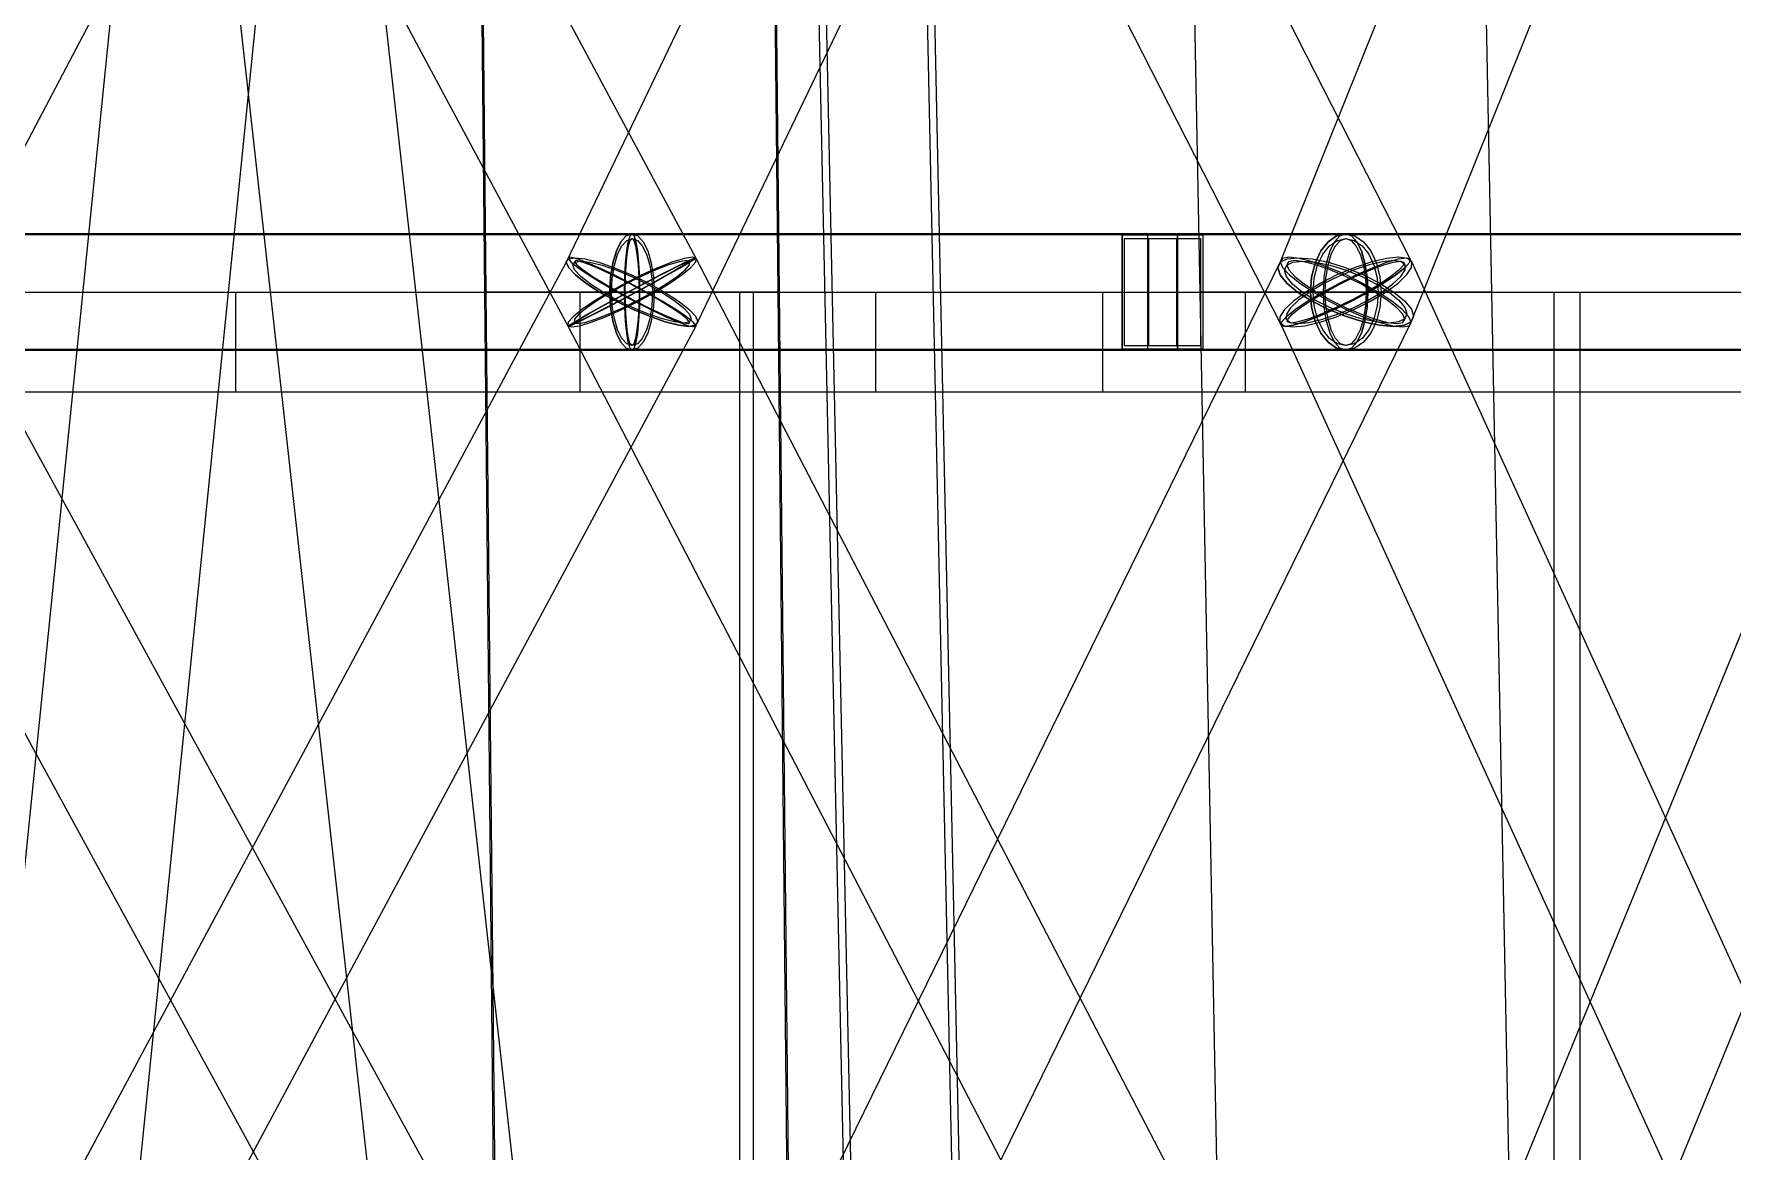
# Model space of a CAD drawing. Header units: millimetres. Extents: x -123812 to 252100, y -3000 to 639000.
# Drawn here: x 587 to 6533, y 456993 to 460903 of the extents above; entities that cross this region are included whole.
import ezdxf

# ---------------------------------------------------------------- set-up
doc = ezdxf.new("R2010")
doc.units = ezdxf.units.MM
doc.layers.add('D-STR-DECK', color=7, linetype='Continuous', lineweight=25)
doc.layers.add('D-STR-STRC', color=7, linetype='Continuous', lineweight=25)

msp = doc.modelspace()

# ---------------------------------------------------------------- linework, layer by layer
at = {"layer": 'D-STR-DECK'}
for points in [[(0, 455000), (0, 460000), (3105.8, 460000), (3105.8, 455000)], [(0, 455000), (0, 460000), (3105.8, 460000), (3105.8, 455000)], [(0, 459650), (0, 460000), (3105.8, 460000), (3105.8, 459650)], [(0, 459650), (0, 460000), (3105.8, 460000), (3105.8, 459650)], [(1294.1, 459650), (1294.1, 460000), (6000, 460000), (6000, 459650)], [(1294.1, 459650), (1294.1, 460000), (6000, 460000), (6000, 459650)], [(2500, 459650), (2500, 460000), (8485.3, 460000), (8485.3, 459650)], [(2500, 459650), (2500, 460000), (8485.3, 460000), (8485.3, 459650)], [(3059.2, 455000), (3059.2, 460000), (6000, 460000), (6000, 455000)], [(3059.2, 455000), (3059.2, 460000), (6000, 460000), (6000, 455000)], [(3535.5, 459650), (3535.5, 460000), (10392.3, 460000), (10392.3, 459650)], [(3535.5, 459650), (3535.5, 460000), (10392.3, 460000), (10392.3, 459650)], [(4330.1, 459650), (4330.1, 460000), (11591.1, 460000), (11591.1, 459650)], [(4330.1, 459650), (4330.1, 460000), (11591.1, 460000), (11591.1, 459650)], [(4829.6, 459650), (4829.6, 460000), (12000, 460000), (12000, 459650)], [(4829.6, 459650), (4829.6, 460000), (12000, 460000), (12000, 459650)], [(5910, 455000), (5910, 460000), (8485.3, 460000), (8485.3, 455000)], [(5910, 455000), (5910, 460000), (8485.3, 460000), (8485.3, 455000)]]:
    msp.add_lwpolyline(points, close=True, dxfattribs=at)
at = {"layer": 'D-STR-STRC'}
for points in [[(2278, 475025.6), (-252.7, 450025.6), (-244.1, 450024.7), (-218.9, 450022.2), (-178.7, 450018.1), (-126.4, 450012.8), (-65.4, 450006.6), (0, 450000), (65.4, 449993.4), (126.4, 449987.2), (178.7, 449981.9), (218.9, 449977.8), (244.1, 449975.3), (252.7, 449974.4), (2783.4, 474974.4)], [(-252.4, 474971.9), (2529.9, 449971.9), (2538.5, 449971.3), (2563.7, 449972.6), (2603.8, 449975.8), (2656.1, 449980.6), (2717, 449986.8), (2782.3, 449993.8), (2847.6, 450001.3), (2908.5, 450008.7), (2960.8, 450015.5), (3000.9, 450021.2), (3026.1, 450025.5), (3034.7, 450028.1), (252.4, 475028.1)], [(3036.6, 474995.8), (3569, 449995.8), (3575.9, 449987.5), (3596.2, 449980.1), (3628.5, 449974.1), (3670.6, 449969.8), (3719.6, 449967.5), (3772.2, 449967.5), (3824.8, 449969.7), (3873.8, 449974), (3915.8, 449980), (3948.1, 449987.4), (3968.4, 449995.7), (3975.3, 450004.2), (3442.9, 475004.2)], [(2406.4, 465116.1), (-224.9, 460116.1), (-215.4, 460104.1), (-191.1, 460085), (-153.9, 460060.1), (-106.1, 460031.1), (-51.1, 460000), (7.3, 459968.9), (65.3, 459939.9), (118.8, 459915), (164.2, 459895.9), (198.5, 459883.9), (219.2, 459879.8), (224.9, 459883.9), (2856.3, 464883.9)], [(-223.4, 464879.8), (2458.3, 459879.8), (2469.8, 459883.9), (2495.7, 459895.9), (2534.3, 459915), (2583, 459939.9), (2638.3, 459968.9), (2696.6, 460000), (2753.9, 460031.1), (2806.3, 460060.1), (2850.2, 460085), (2882.6, 460104.1), (2901.3, 460116.1), (2905, 460120.2), (223.4, 465120.2)], [(2405.5, 464883.9), (4954.7, 459883.9), (4968.2, 459879.8), (4996.2, 459883.9), (5036.7, 459895.9), (5087.1, 459915), (5143.8, 459939.9), (5203, 459968.9), (5260.7, 460000), (5312.9, 460031.1), (5356.1, 460060.1), (5387.3, 460085), (5404.5, 460104.1), (5406.4, 460116.1), (2857.2, 465116.1)], [(4853.2, 465104.1), (2451.5, 460104.1), (2459.7, 460085), (2483.1, 460060.1), (2520, 460031.1), (2567.9, 460000), (2623.5, 459968.9), (2683.1, 459939.9), (2742.6, 459915), (2798, 459895.9), (2845.4, 459883.9), (2881.7, 459879.8), (2904.3, 459883.9), (2911.8, 459895.9), (5313.5, 464895.9)], [(6951.4, 465085), (4943, 460085), (4950.8, 460060.1), (4974.3, 460031.1), (5011.9, 460000), (5060.9, 459968.9), (5118.1, 459939.9), (5179.6, 459915), (5241.1, 459895.9), (5298.5, 459883.9), (5347.8, 459879.8), (5385.8, 459883.9), (5409.8, 459895.9), (5418.1, 459915), (7426.5, 464915)], [(0, 459796.8), (2681.7, 459796.8), (2688.5, 459803.7), (2694.9, 459824), (2700.4, 459856.3), (2704.6, 459898.4), (2707.3, 459947.4), (2708.2, 460000), (2707.3, 460052.6), (2704.6, 460101.6), (2700.4, 460143.7), (2694.9, 460176), (2688.5, 460196.3), (2681.7, 460203.2), (0, 460203.2)], [(0, 459796.8), (2681.7, 459796.8), (2688.5, 459803.7), (2694.9, 459824), (2700.4, 459856.3), (2704.6, 459898.4), (2707.3, 459947.4), (2708.2, 460000), (2707.3, 460052.6), (2704.6, 460101.6), (2700.4, 460143.7), (2694.9, 460176), (2688.5, 460196.3), (2681.7, 460203.2), (0, 460203.2)], [(7326.4, 460203.2), (5180.6, 460203.2), (5148.5, 460196.3), (5118.7, 460176), (5093.1, 460143.7), (5073.4, 460101.6), (5061.1, 460052.6), (5056.9, 460000), (5061.1, 459947.4), (5073.4, 459898.4), (5093.1, 459856.3), (5118.7, 459824), (5148.5, 459803.7), (5180.6, 459796.8), (7326.4, 459796.8)], [(7326.4, 460203.2), (5180.6, 460203.2), (5148.5, 460196.3), (5118.7, 460176), (5093.1, 460143.7), (5073.4, 460101.6), (5061.1, 460052.6), (5056.9, 460000), (5061.1, 459947.4), (5073.4, 459898.4), (5093.1, 459856.3), (5118.7, 459824), (5148.5, 459803.7), (5180.6, 459796.8), (7326.4, 459796.8)], [(224, 454882.2), (2905.7, 459882.2), (2896.1, 459894.4), (2871.9, 459913.8), (2834.8, 459939), (2787.2, 459968.4), (2732.5, 460000), (2674.2, 460031.6), (2616.5, 460061), (2563.2, 460086.2), (2518, 460105.6), (2483.9, 460117.8), (2463.4, 460122), (2457.6, 460117.8), (-224, 455117.8)], [(-222.4, 459878), (2509.6, 454878), (2521.1, 454882.2), (2547, 454894.4), (2585.6, 454913.8), (2634.1, 454939), (2689.2, 454968.4), (2747.3, 455000), (2804.4, 455031.6), (2856.5, 455061), (2900.1, 455086.2), (2932.2, 455105.6), (2950.8, 455117.8), (2954.4, 455122), (222.4, 460122)], [(5502.7, 455117.8), (2906.6, 460117.8), (2893, 460122), (2865, 460117.8), (2824.5, 460105.6), (2774.2, 460086.2), (2717.7, 460061), (2658.7, 460031.6), (2601.2, 460000), (2549.3, 459968.4), (2506.3, 459939), (2475.3, 459913.8), (2458.4, 459894.4), (2456.7, 459882.2), (5052.8, 454882.2)], [(2961.3, 454894.4), (5409.9, 459894.4), (5401.7, 459913.8), (5378.5, 459939), (5341.8, 459968.4), (5294, 460000), (5238.6, 460031.6), (5179.2, 460061), (5119.9, 460086.2), (5064.7, 460105.6), (5017.4, 460117.8), (4981.2, 460122), (4958.6, 460117.8), (4951.2, 460105.6), (2502.6, 455105.6)], [(7694.9, 455105.6), (5411.6, 460105.6), (5396.3, 460117.8), (5366.4, 460122), (5323.9, 460117.8), (5271.5, 460105.6), (5213, 460086.2), (5152.2, 460061), (5093.4, 460031.6), (5040.5, 460000), (4997.2, 459968.4), (4966.3, 459939), (4950.1, 459913.8), (4949.6, 459894.4), (7232.9, 454894.4)], [(7089.4, 460086.2), (5040.8, 455086.2), (5048.5, 455061), (5071.9, 455031.6), (5109.3, 455000), (5158.2, 454968.4), (5215.3, 454939), (5276.6, 454913.8), (5338, 454894.4), (5395.3, 454882.2), (5444.5, 454878), (5482.5, 454882.2), (5506.4, 454894.4), (5514.8, 454913.8), (7563.4, 459913.8)]]:
    msp.add_lwpolyline(points, dxfattribs=at)
for points in [[(3062, 475000), (3594.4, 450000), (3950, 450000), (3417.6, 475000)], [(3062, 475000), (3594.4, 450000), (3950, 450000), (3417.6, 475000)], [(2115.9, 465000), (2165.1, 460000), (3198.2, 460000), (3146.7, 465000)], [(2120.3, 465000), (2170.2, 460000), (3193.1, 460000), (3142.3, 465000)], [(4572.3, 465000), (4669.1, 460000), (5692, 460000), (5594.3, 465000)], [(4572.3, 465000), (4669.1, 460000), (5692, 460000), (5594.3, 465000)], [(-51.8, 459800), (4590.9, 459800), (4590.9, 460200), (-51.8, 460200)], [(-51.8, 459800), (4590.9, 459800), (4590.9, 460200), (-51.8, 460200)], [(2603.9, 460000), (2606.5, 459947.4), (2614.3, 459898.4), (2626.7, 459856.3), (2642.8, 459824), (2661.5, 459803.7), (2681.7, 459796.8), (5180.6, 459796.8), (5200.7, 459803.7), (5219.4, 459824), (5235.5, 459856.3), (5247.9, 459898.4), (5255.7, 459947.4), (5258.3, 460000), (5255.7, 460052.6), (5247.9, 460101.6), (5235.5, 460143.7), (5219.4, 460176), (5200.7, 460196.3), (5180.6, 460203.2), (2681.7, 460203.2), (2661.5, 460196.3), (2642.8, 460176), (2626.7, 460143.7), (2614.3, 460101.6), (2606.5, 460052.6)], [(2759.4, 460000), (2756.8, 459947.4), (2749, 459898.4), (2736.6, 459856.3), (2720.5, 459824), (2701.8, 459803.7), (2681.7, 459796.8), (2661.5, 459803.7), (2642.8, 459824), (2626.7, 459856.3), (2614.3, 459898.4), (2606.5, 459947.4), (2603.9, 460000), (2606.5, 460052.6), (2614.3, 460101.6), (2626.7, 460143.7), (2642.8, 460176), (2661.5, 460196.3), (2681.7, 460203.2), (2701.8, 460196.3), (2720.5, 460176), (2736.6, 460143.7), (2749, 460101.6), (2756.8, 460052.6)], [(2603.9, 460000), (2606.5, 459947.4), (2614.3, 459898.4), (2626.7, 459856.3), (2642.8, 459824), (2661.5, 459803.7), (2681.7, 459796.8), (5180.6, 459796.8), (5200.7, 459803.7), (5219.4, 459824), (5235.5, 459856.3), (5247.9, 459898.4), (5255.7, 459947.4), (5258.3, 460000), (5255.7, 460052.6), (5247.9, 460101.6), (5235.5, 460143.7), (5219.4, 460176), (5200.7, 460196.3), (5180.6, 460203.2), (2681.7, 460203.2), (2661.5, 460196.3), (2642.8, 460176), (2626.7, 460143.7), (2614.3, 460101.6), (2606.5, 460052.6)], [(2759.4, 460000), (2756.8, 459947.4), (2749, 459898.4), (2736.6, 459856.3), (2720.5, 459824), (2701.8, 459803.7), (2681.7, 459796.8), (2661.5, 459803.7), (2642.8, 459824), (2626.7, 459856.3), (2614.3, 459898.4), (2606.5, 459947.4), (2603.9, 460000), (2606.5, 460052.6), (2614.3, 460101.6), (2626.7, 460143.7), (2642.8, 460176), (2661.5, 460196.3), (2681.7, 460203.2), (2701.8, 460196.3), (2720.5, 460176), (2736.6, 460143.7), (2749, 460101.6), (2756.8, 460052.6)], [(2708.2, 460000), (2707.3, 459947.4), (2704.6, 459898.4), (2700.4, 459856.3), (2694.9, 459824), (2688.5, 459803.7), (2681.7, 459796.8), (2674.8, 459803.7), (2668.4, 459824), (2662.9, 459856.3), (2658.7, 459898.4), (2656, 459947.4), (2655.1, 460000), (2656, 460052.6), (2658.7, 460101.6), (2662.9, 460143.7), (2668.4, 460176), (2674.8, 460196.3), (2681.7, 460203.2), (2688.5, 460196.3), (2694.9, 460176), (2700.4, 460143.7), (2704.6, 460101.6), (2707.3, 460052.6)], [(2708.2, 460000), (2707.3, 459947.4), (2704.6, 459898.4), (2700.4, 459856.3), (2694.9, 459824), (2688.5, 459803.7), (2681.7, 459796.8), (2674.8, 459803.7), (2668.4, 459824), (2662.9, 459856.3), (2658.7, 459898.4), (2656, 459947.4), (2655.1, 460000), (2656, 460052.6), (2658.7, 460101.6), (2662.9, 460143.7), (2668.4, 460176), (2674.8, 460196.3), (2681.7, 460203.2), (2688.5, 460196.3), (2694.9, 460176), (2700.4, 460143.7), (2704.6, 460101.6), (2707.3, 460052.6)], [(4397.7, 459800), (8003.5, 459800), (8003.5, 460200), (4397.7, 460200)], [(4397.7, 460200), (4680.6, 460200), (4680.6, 459800), (4397.7, 459800)], [(4397.7, 459800), (8003.5, 459800), (8003.5, 460200), (4397.7, 460200)], [(4397.7, 460200), (4680.6, 460200), (4680.6, 459800), (4397.7, 459800)], [(4487.4, 460200), (4590.9, 460200), (4590.9, 459800), (4487.4, 459800)], [(4487.4, 460200), (4590.9, 460200), (4590.9, 459800), (4487.4, 459800)], [(5304.3, 460000), (5300, 459947.4), (5287.7, 459898.4), (5268, 459856.3), (5242.4, 459824), (5212.6, 459803.7), (5180.6, 459796.8), (5148.5, 459803.7), (5118.7, 459824), (5093.1, 459856.3), (5073.4, 459898.4), (5061.1, 459947.4), (5056.9, 460000), (5061.1, 460052.6), (5073.4, 460101.6), (5093.1, 460143.7), (5118.7, 460176), (5148.5, 460196.3), (5180.6, 460203.2), (5212.6, 460196.3), (5242.4, 460176), (5268, 460143.7), (5287.7, 460101.6), (5300, 460052.6)], [(5304.3, 460000), (5300, 459947.4), (5287.7, 459898.4), (5268, 459856.3), (5242.4, 459824), (5212.6, 459803.7), (5180.6, 459796.8), (5148.5, 459803.7), (5118.7, 459824), (5093.1, 459856.3), (5073.4, 459898.4), (5061.1, 459947.4), (5056.9, 460000), (5061.1, 460052.6), (5073.4, 460101.6), (5093.1, 460143.7), (5118.7, 460176), (5148.5, 460196.3), (5180.6, 460203.2), (5212.6, 460196.3), (5242.4, 460176), (5268, 460143.7), (5287.7, 460101.6), (5300, 460052.6)], [(5258.3, 460000), (5255.7, 459947.4), (5247.9, 459898.4), (5235.5, 459856.3), (5219.4, 459824), (5200.7, 459803.7), (5180.6, 459796.8), (5160.4, 459803.7), (5141.7, 459824), (5125.6, 459856.3), (5113.2, 459898.4), (5105.4, 459947.4), (5102.8, 460000), (5105.4, 460052.6), (5113.2, 460101.6), (5125.6, 460143.7), (5141.7, 460176), (5160.4, 460196.3), (5180.6, 460203.2), (5200.7, 460196.3), (5219.4, 460176), (5235.5, 460143.7), (5247.9, 460101.6), (5255.7, 460052.6)], [(5258.3, 460000), (5255.7, 459947.4), (5247.9, 459898.4), (5235.5, 459856.3), (5219.4, 459824), (5200.7, 459803.7), (5180.6, 459796.8), (5160.4, 459803.7), (5141.7, 459824), (5125.6, 459856.3), (5113.2, 459898.4), (5105.4, 459947.4), (5102.8, 460000), (5105.4, 460052.6), (5113.2, 460101.6), (5125.6, 460143.7), (5141.7, 460176), (5160.4, 460196.3), (5180.6, 460203.2), (5200.7, 460196.3), (5219.4, 460176), (5235.5, 460143.7), (5247.9, 460101.6), (5255.7, 460052.6)], [(2753.3, 460000), (2750.9, 459951.5), (2743.7, 459906.4), (2732.3, 459867.6), (2717.5, 459837.9), (2700.2, 459819.2), (2681.7, 459812.8), (2663.1, 459819.2), (2645.8, 459837.9), (2631, 459867.6), (2619.6, 459906.4), (2612.5, 459951.5), (2610, 460000), (2612.5, 460048.5), (2619.6, 460093.6), (2631, 460132.4), (2645.8, 460162.1), (2663.1, 460180.8), (2681.7, 460187.2), (2700.2, 460180.8), (2717.5, 460162.1), (2732.3, 460132.4), (2743.7, 460093.6), (2750.9, 460048.5)], [(2753.3, 460000), (2750.9, 459951.5), (2743.7, 459906.4), (2732.3, 459867.6), (2717.5, 459837.9), (2700.2, 459819.2), (2681.7, 459812.8), (2663.1, 459819.2), (2645.8, 459837.9), (2631, 459867.6), (2619.6, 459906.4), (2612.5, 459951.5), (2610, 460000), (2612.5, 460048.5), (2619.6, 460093.6), (2631, 460132.4), (2645.8, 460162.1), (2663.1, 460180.8), (2681.7, 460187.2), (2700.2, 460180.8), (2717.5, 460162.1), (2732.3, 460132.4), (2743.7, 460093.6), (2750.9, 460048.5)], [(2706.1, 460000), (2705.3, 459951.5), (2702.8, 459906.4), (2698.9, 459867.6), (2693.9, 459837.9), (2688, 459819.2), (2681.7, 459812.8), (2675.3, 459819.2), (2669.4, 459837.9), (2664.4, 459867.6), (2660.5, 459906.4), (2658.1, 459951.5), (2657.2, 460000), (2658.1, 460048.5), (2660.5, 460093.6), (2664.4, 460132.4), (2669.4, 460162.1), (2675.3, 460180.8), (2681.7, 460187.2), (2688, 460180.8), (2693.9, 460162.1), (2698.9, 460132.4), (2702.8, 460093.6), (2705.3, 460048.5)], [(2706.1, 460000), (2705.3, 459951.5), (2702.8, 459906.4), (2698.9, 459867.6), (2693.9, 459837.9), (2688, 459819.2), (2681.7, 459812.8), (2675.3, 459819.2), (2669.4, 459837.9), (2664.4, 459867.6), (2660.5, 459906.4), (2658.1, 459951.5), (2657.2, 460000), (2658.1, 460048.5), (2660.5, 460093.6), (2664.4, 460132.4), (2669.4, 460162.1), (2675.3, 460180.8), (2681.7, 460187.2), (2688, 460180.8), (2693.9, 460162.1), (2698.9, 460132.4), (2702.8, 460093.6), (2705.3, 460048.5)], [(4406.2, 460188), (4672.1, 460188), (4672.1, 459812), (4406.2, 459812)], [(4406.2, 460188), (4672.1, 460188), (4672.1, 459812), (4406.2, 459812)], [(4490.5, 460188), (4587.8, 460188), (4587.8, 459812), (4490.5, 459812)], [(4490.5, 460188), (4587.8, 460188), (4587.8, 459812), (4490.5, 459812)], [(5294.5, 460000), (5290.6, 459951.5), (5279.2, 459906.4), (5261.1, 459867.6), (5237.5, 459837.9), (5210.1, 459819.2), (5180.6, 459812.8), (5151.1, 459819.2), (5123.6, 459837.9), (5100, 459867.6), (5081.9, 459906.4), (5070.5, 459951.5), (5066.6, 460000), (5070.5, 460048.5), (5081.9, 460093.6), (5100, 460132.4), (5123.6, 460162.1), (5151.1, 460180.8), (5180.6, 460187.2), (5210.1, 460180.8), (5237.5, 460162.1), (5261.1, 460132.4), (5279.2, 460093.6), (5290.6, 460048.5)], [(5294.5, 460000), (5290.6, 459951.5), (5279.2, 459906.4), (5261.1, 459867.6), (5237.5, 459837.9), (5210.1, 459819.2), (5180.6, 459812.8), (5151.1, 459819.2), (5123.6, 459837.9), (5100, 459867.6), (5081.9, 459906.4), (5070.5, 459951.5), (5066.6, 460000), (5070.5, 460048.5), (5081.9, 460093.6), (5100, 460132.4), (5123.6, 460162.1), (5151.1, 460180.8), (5180.6, 460187.2), (5210.1, 460180.8), (5237.5, 460162.1), (5261.1, 460132.4), (5279.2, 460093.6), (5290.6, 460048.5)], [(5252.2, 460000), (5249.8, 459951.5), (5242.6, 459906.4), (5231.2, 459867.6), (5216.4, 459837.9), (5199.1, 459819.2), (5180.6, 459812.8), (5162, 459819.2), (5144.7, 459837.9), (5129.9, 459867.6), (5118.5, 459906.4), (5111.4, 459951.5), (5108.9, 460000), (5111.4, 460048.5), (5118.5, 460093.6), (5129.9, 460132.4), (5144.7, 460162.1), (5162, 460180.8), (5180.6, 460187.2), (5199.1, 460180.8), (5216.4, 460162.1), (5231.2, 460132.4), (5242.6, 460093.6), (5249.8, 460048.5)], [(5252.2, 460000), (5249.8, 459951.5), (5242.6, 459906.4), (5231.2, 459867.6), (5216.4, 459837.9), (5199.1, 459819.2), (5180.6, 459812.8), (5162, 459819.2), (5144.7, 459837.9), (5129.9, 459867.6), (5118.5, 459906.4), (5111.4, 459951.5), (5108.9, 460000), (5111.4, 460048.5), (5118.5, 460093.6), (5129.9, 460132.4), (5144.7, 460162.1), (5162, 460180.8), (5180.6, 460187.2), (5199.1, 460180.8), (5216.4, 460162.1), (5231.2, 460132.4), (5242.6, 460093.6), (5249.8, 460048.5)], [(2795.4, 460000), (2843.3, 459968.9), (2880.2, 459939.9), (2903.6, 459915), (2911.8, 459895.9), (2904.3, 459883.9), (2881.7, 459879.8), (2845.4, 459883.9), (2798, 459895.9), (2742.6, 459915), (2683.1, 459939.9), (2623.5, 459968.9), (2567.9, 460000), (2520, 460031.1), (2483.1, 460060.1), (2459.7, 460085), (2451.5, 460104.1), (2459, 460116.1), (2481.6, 460120.2), (2517.9, 460116.1), (2565.3, 460104.1), (2620.7, 460085), (2680.2, 460060.1), (2739.8, 460031.1)], [(2601.2, 460000), (2549.3, 459968.4), (2506.3, 459939), (2475.3, 459913.8), (2458.4, 459894.4), (2456.7, 459882.2), (2470.3, 459878), (2498.3, 459882.2), (2538.8, 459894.4), (2589.1, 459913.8), (2645.6, 459939), (2704.6, 459968.4), (2762.1, 460000), (2814, 460031.6), (2857, 460061), (2888, 460086.2), (2904.9, 460105.6), (2906.6, 460117.8), (2893, 460122), (2865, 460117.8), (2824.5, 460105.6), (2774.2, 460086.2), (2717.7, 460061), (2658.7, 460031.6)], [(2630.8, 460000), (2689.1, 459968.4), (2746.8, 459939), (2800.1, 459913.8), (2845.3, 459894.4), (2879.4, 459882.2), (2900, 459878), (2905.7, 459882.2), (2896.1, 459894.4), (2871.9, 459913.8), (2834.8, 459939), (2787.2, 459968.4), (2732.5, 460000), (2674.2, 460031.6), (2616.5, 460061), (2563.2, 460086.2), (2518, 460105.6), (2483.9, 460117.8), (2463.4, 460122), (2457.6, 460117.8), (2467.2, 460105.6), (2491.4, 460086.2), (2528.5, 460061), (2576.1, 460031.6)], [(2696.6, 460000), (2638.3, 459968.9), (2583, 459939.9), (2534.3, 459915), (2495.7, 459895.9), (2469.8, 459883.9), (2458.3, 459879.8), (2462, 459883.9), (2480.7, 459895.9), (2513.1, 459915), (2557, 459939.9), (2609.4, 459968.9), (2666.7, 460000), (2725, 460031.1), (2780.3, 460060.1), (2829, 460085), (2867.6, 460104.1), (2893.5, 460116.1), (2905, 460120.2), (2901.3, 460116.1), (2882.6, 460104.1), (2850.2, 460085), (2806.3, 460060.1), (2753.9, 460031.1)], [(2784.2, 460000), (2827.4, 459971.9), (2860.7, 459945.8), (2881.7, 459923.4), (2889.1, 459906.1), (2882.4, 459895.3), (2862, 459891.6), (2829.3, 459895.3), (2786.5, 459906.1), (2736.6, 459923.4), (2683, 459945.8), (2629.2, 459971.9), (2579.1, 460000), (2535.9, 460028.1), (2502.6, 460054.2), (2481.6, 460076.6), (2474.2, 460093.9), (2480.9, 460104.7), (2501.3, 460108.4), (2534, 460104.7), (2576.8, 460093.9), (2626.7, 460076.6), (2680.3, 460054.2), (2734.1, 460028.1)], [(2609.1, 460000), (2562.3, 459971.5), (2523.6, 459945), (2495.6, 459922.2), (2480.4, 459904.8), (2478.8, 459893.8), (2491.1, 459890), (2516.4, 459893.8), (2552.9, 459904.8), (2598.2, 459922.2), (2649.2, 459945), (2702.4, 459971.5), (2754.2, 460000), (2801, 460028.5), (2839.7, 460055), (2867.7, 460077.8), (2882.9, 460095.2), (2884.5, 460106.2), (2872.2, 460110), (2846.9, 460106.2), (2810.4, 460095.2), (2765.1, 460077.8), (2714.1, 460055), (2660.9, 460028.5)], [(2635.8, 460000), (2688.3, 459971.5), (2740.4, 459945), (2788.4, 459922.2), (2829.2, 459904.8), (2859.9, 459893.8), (2878.5, 459890), (2883.6, 459893.8), (2875, 459904.8), (2853.2, 459922.2), (2819.7, 459945), (2776.8, 459971.5), (2727.5, 460000), (2675, 460028.5), (2622.9, 460055), (2574.9, 460077.8), (2534.1, 460095.2), (2503.4, 460106.2), (2484.8, 460110), (2479.7, 460106.2), (2488.3, 460095.2), (2510.1, 460077.8), (2543.6, 460055), (2586.5, 460028.5)], [(2695.2, 460000), (2642.6, 459971.9), (2592.7, 459945.8), (2548.8, 459923.4), (2514, 459906.1), (2490.6, 459895.3), (2480.3, 459891.6), (2483.6, 459895.3), (2500.5, 459906.1), (2529.7, 459923.4), (2569.3, 459945.8), (2616.5, 459971.9), (2668.1, 460000), (2720.7, 460028.1), (2770.6, 460054.2), (2814.5, 460076.6), (2849.3, 460093.9), (2872.7, 460104.7), (2883, 460108.4), (2879.7, 460104.7), (2862.8, 460093.9), (2833.6, 460076.6), (2794, 460054.2), (2746.8, 460028.1)], [(5349.2, 460000), (5386.8, 459968.9), (5410.3, 459939.9), (5418.1, 459915), (5409.8, 459895.9), (5385.8, 459883.9), (5347.8, 459879.8), (5298.5, 459883.9), (5241.1, 459895.9), (5179.6, 459915), (5118.1, 459939.9), (5060.9, 459968.9), (5011.9, 460000), (4974.3, 460031.1), (4950.8, 460060.1), (4943, 460085), (4951.3, 460104.1), (4975.3, 460116.1), (5013.3, 460120.2), (5062.6, 460116.1), (5120, 460104.1), (5181.6, 460085), (5243, 460060.1), (5300.2, 460031.1)], [(5040.5, 460000), (4997.2, 459968.4), (4966.3, 459939), (4950.1, 459913.8), (4949.6, 459894.4), (4964.8, 459882.2), (4994.7, 459878), (5037.3, 459882.2), (5089.6, 459894.4), (5148.1, 459913.8), (5208.9, 459939), (5267.7, 459968.4), (5320.6, 460000), (5363.9, 460031.6), (5394.8, 460061), (5411, 460086.2), (5411.6, 460105.6), (5396.3, 460117.8), (5366.4, 460122), (5323.9, 460117.8), (5271.5, 460105.6), (5213, 460086.2), (5152.2, 460061), (5093.4, 460031.6)], [(5067.1, 460000), (5122.5, 459968.4), (5181.9, 459939), (5241.3, 459913.8), (5296.4, 459894.4), (5343.7, 459882.2), (5379.9, 459878), (5402.5, 459882.2), (5409.9, 459894.4), (5401.7, 459913.8), (5378.5, 459939), (5341.8, 459968.4), (5294, 460000), (5238.6, 460031.6), (5179.2, 460061), (5119.9, 460086.2), (5064.7, 460105.6), (5017.4, 460117.8), (4981.2, 460122), (4958.6, 460117.8), (4951.2, 460105.6), (4959.4, 460086.2), (4982.6, 460061), (5019.3, 460031.6)], [(5260.7, 460000), (5203, 459968.9), (5143.8, 459939.9), (5087.1, 459915), (5036.7, 459895.9), (4996.2, 459883.9), (4968.2, 459879.8), (4954.7, 459883.9), (4956.6, 459895.9), (4973.8, 459915), (5005, 459939.9), (5048.2, 459968.9), (5100.4, 460000), (5158.1, 460031.1), (5217.3, 460060.1), (5274, 460085), (5324.4, 460104.1), (5364.9, 460116.1), (5392.9, 460120.2), (5406.4, 460116.1), (5404.5, 460104.1), (5387.3, 460085), (5356.1, 460060.1), (5312.9, 460031.1)], [(5332.6, 460000), (5366.5, 459971.9), (5387.7, 459945.8), (5394.7, 459923.4), (5387.2, 459906.1), (5365.6, 459895.3), (5331.4, 459891.6), (5286.9, 459895.3), (5235.1, 459906.1), (5179.7, 459923.4), (5124.3, 459945.8), (5072.7, 459971.9), (5028.5, 460000), (4994.6, 460028.1), (4973.4, 460054.2), (4966.4, 460076.6), (4973.9, 460093.9), (4995.5, 460104.7), (5029.7, 460108.4), (5074.2, 460104.7), (5126, 460093.9), (5181.5, 460076.6), (5236.9, 460054.2), (5288.4, 460028.1)], [(5054.3, 460000), (5015.2, 459971.5), (4987.4, 459945), (4972.8, 459922.2), (4972.3, 459904.8), (4986, 459893.8), (5013, 459890), (5051.4, 459893.8), (5098.6, 459904.8), (5151.3, 459922.2), (5206.1, 459945), (5259.1, 459971.5), (5306.8, 460000), (5345.9, 460028.5), (5373.7, 460055), (5388.3, 460077.8), (5388.8, 460095.2), (5375.1, 460106.2), (5348.1, 460110), (5309.7, 460106.2), (5262.6, 460095.2), (5209.8, 460077.8), (5155, 460055), (5102, 460028.5)], [(5078.2, 460000), (5128.2, 459971.5), (5181.8, 459945), (5235.3, 459922.2), (5285, 459904.8), (5327.7, 459893.8), (5360.3, 459890), (5380.6, 459893.8), (5387.3, 459904.8), (5380, 459922.2), (5359, 459945), (5325.9, 459971.5), (5282.9, 460000), (5232.9, 460028.5), (5179.3, 460055), (5125.8, 460077.8), (5076.1, 460095.2), (5033.5, 460106.2), (5000.8, 460110), (4980.5, 460106.2), (4973.8, 460095.2), (4981.1, 460077.8), (5002.1, 460055), (5035.2, 460028.5)], [(5252.8, 460000), (5200.8, 459971.9), (5147.4, 459945.8), (5096.3, 459923.4), (5050.9, 459906.1), (5014.3, 459895.3), (4989.1, 459891.6), (4977, 459895.3), (4978.7, 459906.1), (4994.1, 459923.4), (5022.3, 459945.8), (5061.2, 459971.9), (5108.3, 460000), (5160.3, 460028.1), (5213.7, 460054.2), (5264.8, 460076.6), (5310.2, 460093.9), (5346.8, 460104.7), (5372, 460108.4), (5384.2, 460104.7), (5382.5, 460093.9), (5367, 460076.6), (5338.8, 460054.2), (5299.9, 460028.1)], [(2165.1, 460000), (2214.3, 455000), (3249.7, 455000), (3198.2, 460000)], [(3198.2, 460000), (3180.6, 460000), (3129, 460000), (3046.9, 460000), (2939.9, 460000), (2815.3, 460000), (2681.7, 460000), (2548, 460000), (2423.4, 460000), (2316.4, 460000), (2234.3, 460000), (2182.7, 460000), (2165.1, 460000), (2182.7, 460000), (2234.3, 460000), (2316.4, 460000), (2423.4, 460000), (2548, 460000), (2681.7, 460000), (2815.3, 460000), (2939.9, 460000), (3046.9, 460000), (3129, 460000), (3180.6, 460000)], [(2170.2, 460000), (2220, 455000), (3243.9, 455000), (3193.1, 460000)], [(3193.1, 460000), (3175.7, 460000), (3124.6, 460000), (3043.3, 460000), (2937.4, 460000), (2814, 460000), (2681.7, 460000), (2549.3, 460000), (2425.9, 460000), (2320, 460000), (2238.7, 460000), (2187.6, 460000), (2170.2, 460000), (2187.6, 460000), (2238.7, 460000), (2320, 460000), (2425.9, 460000), (2549.3, 460000), (2681.7, 460000), (2814, 460000), (2937.4, 460000), (3043.3, 460000), (3124.6, 460000), (3175.7, 460000)], [(3193.1, 460000), (3175.7, 460000), (3124.6, 460000), (3043.3, 460000), (2937.4, 460000), (2814, 460000), (2681.7, 460000), (2549.3, 460000), (2425.9, 460000), (2320, 460000), (2238.7, 460000), (2187.6, 460000), (2170.2, 460000), (2187.6, 460000), (2238.7, 460000), (2320, 460000), (2425.9, 460000), (2549.3, 460000), (2681.7, 460000), (2814, 460000), (2937.4, 460000), (3043.3, 460000), (3124.6, 460000), (3175.7, 460000)], [(3136, 460000), (3120.5, 460000), (3075.2, 460000), (3002.9, 460000), (2908.8, 460000), (2799.3, 460000), (2681.7, 460000), (2564.1, 460000), (2454.5, 460000), (2360.4, 460000), (2288.2, 460000), (2242.8, 460000), (2227.3, 460000), (2242.8, 460000), (2288.2, 460000), (2360.4, 460000), (2454.5, 460000), (2564.1, 460000), (2681.7, 460000), (2799.3, 460000), (2908.8, 460000), (3002.9, 460000), (3075.2, 460000), (3120.5, 460000)], [(3136, 460000), (3120.5, 460000), (3075.2, 460000), (3002.9, 460000), (2908.8, 460000), (2799.3, 460000), (2681.7, 460000), (2564.1, 460000), (2454.5, 460000), (2360.4, 460000), (2288.2, 460000), (2242.8, 460000), (2227.3, 460000), (2242.8, 460000), (2288.2, 460000), (2360.4, 460000), (2454.5, 460000), (2564.1, 460000), (2681.7, 460000), (2799.3, 460000), (2908.8, 460000), (3002.9, 460000), (3075.2, 460000), (3120.5, 460000)], [(4669.1, 460000), (4765.8, 455000), (5789.7, 455000), (5692, 460000)], [(5692, 460000), (5674.6, 460000), (5623.5, 460000), (5542.2, 460000), (5436.3, 460000), (5312.9, 460000), (5180.6, 460000), (5048.2, 460000), (4924.8, 460000), (4818.9, 460000), (4737.6, 460000), (4686.5, 460000), (4669.1, 460000), (4686.5, 460000), (4737.6, 460000), (4818.9, 460000), (4924.8, 460000), (5048.2, 460000), (5180.6, 460000), (5312.9, 460000), (5436.3, 460000), (5542.2, 460000), (5623.5, 460000), (5674.6, 460000)], [(5692, 460000), (5674.6, 460000), (5623.5, 460000), (5542.2, 460000), (5436.3, 460000), (5312.9, 460000), (5180.6, 460000), (5048.2, 460000), (4924.8, 460000), (4818.9, 460000), (4737.6, 460000), (4686.5, 460000), (4669.1, 460000), (4686.5, 460000), (4737.6, 460000), (4818.9, 460000), (4924.8, 460000), (5048.2, 460000), (5180.6, 460000), (5312.9, 460000), (5436.3, 460000), (5542.2, 460000), (5623.5, 460000), (5674.6, 460000)], [(4669.1, 460000), (4765.8, 455000), (5789.7, 455000), (5692, 460000)], [(5692, 460000), (5674.6, 460000), (5623.5, 460000), (5542.2, 460000), (5436.3, 460000), (5312.9, 460000), (5180.6, 460000), (5048.2, 460000), (4924.8, 460000), (4818.9, 460000), (4737.6, 460000), (4686.5, 460000), (4669.1, 460000), (4686.5, 460000), (4737.6, 460000), (4818.9, 460000), (4924.8, 460000), (5048.2, 460000), (5180.6, 460000), (5312.9, 460000), (5436.3, 460000), (5542.2, 460000), (5623.5, 460000), (5674.6, 460000)], [(5692, 460000), (5674.6, 460000), (5623.5, 460000), (5542.2, 460000), (5436.3, 460000), (5312.9, 460000), (5180.6, 460000), (5048.2, 460000), (4924.8, 460000), (4818.9, 460000), (4737.6, 460000), (4686.5, 460000), (4669.1, 460000), (4686.5, 460000), (4737.6, 460000), (4818.9, 460000), (4924.8, 460000), (5048.2, 460000), (5180.6, 460000), (5312.9, 460000), (5436.3, 460000), (5542.2, 460000), (5623.5, 460000), (5674.6, 460000)], [(5634.9, 460000), (5619.4, 460000), (5574.1, 460000), (5501.8, 460000), (5407.7, 460000), (5298.2, 460000), (5180.6, 460000), (5063, 460000), (4953.4, 460000), (4859.3, 460000), (4787.1, 460000), (4741.7, 460000), (4726.2, 460000), (4741.7, 460000), (4787.1, 460000), (4859.3, 460000), (4953.4, 460000), (5063, 460000), (5180.6, 460000), (5298.2, 460000), (5407.7, 460000), (5501.8, 460000), (5574.1, 460000), (5619.4, 460000)], [(5634.9, 460000), (5619.4, 460000), (5574.1, 460000), (5501.8, 460000), (5407.7, 460000), (5298.2, 460000), (5180.6, 460000), (5063, 460000), (4953.4, 460000), (4859.3, 460000), (4787.1, 460000), (4741.7, 460000), (4726.2, 460000), (4741.7, 460000), (4787.1, 460000), (4859.3, 460000), (4953.4, 460000), (5063, 460000), (5180.6, 460000), (5298.2, 460000), (5407.7, 460000), (5501.8, 460000), (5574.1, 460000), (5619.4, 460000)], [(5634.9, 460000), (5619.4, 460000), (5574.1, 460000), (5501.8, 460000), (5407.7, 460000), (5298.2, 460000), (5180.6, 460000), (5063, 460000), (4953.4, 460000), (4859.3, 460000), (4787.1, 460000), (4741.7, 460000), (4726.2, 460000), (4741.7, 460000), (4787.1, 460000), (4859.3, 460000), (4953.4, 460000), (5063, 460000), (5180.6, 460000), (5298.2, 460000), (5407.7, 460000), (5501.8, 460000), (5574.1, 460000), (5619.4, 460000)], [(5634.9, 460000), (5619.4, 460000), (5574.1, 460000), (5501.8, 460000), (5407.7, 460000), (5298.2, 460000), (5180.6, 460000), (5063, 460000), (4953.4, 460000), (4859.3, 460000), (4787.1, 460000), (4741.7, 460000), (4726.2, 460000), (4741.7, 460000), (4787.1, 460000), (4859.3, 460000), (4953.4, 460000), (5063, 460000), (5180.6, 460000), (5298.2, 460000), (5407.7, 460000), (5501.8, 460000), (5574.1, 460000), (5619.4, 460000)]]:
    msp.add_lwpolyline(points, close=True, dxfattribs=at)

doc.saveas('drawing.dxf')
